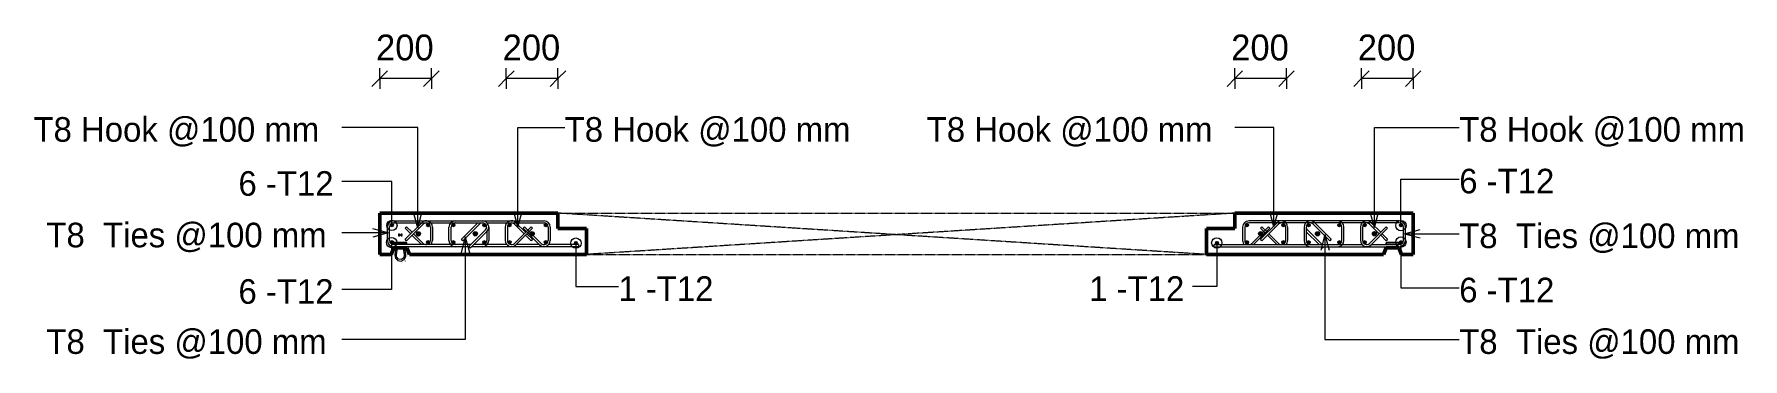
# Model space of a CAD drawing. Header units: millimetres. Extents: x -31655 to -5862, y 2843 to 78926.
# Drawn here: x -18900 to -12286, y 77669 to 78926 of the extents above; entities that cross this region are included whole.
import ezdxf

# ---------------------------------------------------------------- set-up
doc = ezdxf.new("R2010")
doc.units = ezdxf.units.MM
doc.linetypes.add('Overhead', pattern=[3.97, 2.38, -1.59])
for name, color, linetype, lineweight in [('A-ANNO-DIMS', 211, 'Continuous', 9), ('A-ANNO-DIMS-40', 211, 'Continuous', 9), ('A-FLOR-OVHD', 1, 'Overhead', 18), ('A-GENM', 13, 'Continuous', 18), ('A-WALL', 113, 'Continuous', 25), ('S-RBAR', 171, 'Continuous', 18), ('S-RBAR-IDEN', 171, 'Continuous', 9)]:
    doc.layers.add(name, color=color, linetype=linetype, lineweight=lineweight)
doc.styles.add('Nirmala UI', font='Nirmala.ttf', dxfattribs={"height": 95.25})
doc.styles.add('Nirmala UI Semilight', font='NirmalaS.ttf', dxfattribs={"height": 100})
doc.dimstyles.new('Diagonal_-_2_5mm_NI_UI', dxfattribs={"dimscale": 304.8, "dimtxt": 104.736395, "dimasz": 0.19685, "dimexe": 0.131234, "dimexo": 0.0625, "dimgap": 0.131234, "dimtad": 1, "dimdec": 4, "dimzin": 0, "dimdsep": 46, "dimtxsty": 'Nirmala UI Semilight', "dimblk1": 'OBLIQUE', "dimblk2": 'OBLIQUE', "dimsah": 1, "dimcen": 0.09, "dimazin": 0, "dimtfac": 1, "dimtdec": 4, "dimtix": 1, "dimtmove": 0, "dimatfit": 3, "dimfxl": 0.131234, "dimfxlon": 1, "dimtvp": 1, "dimtolj": 1, "dimtzin": 0, "dimarcsym": 2})

# ---------------------------------------------------------------- blocks, each defined once
blk = doc.blocks.new('loopbox down bent - Wire Loop-600440-Elevation Top')
at = {"layer": 'A-GENM'}
for p, q in [((-30395.4, 78118.4), (-30395.4, 78111)), ((-30346.2, 78119.2), (-30394.6, 78119.2)), ((-30394.6, 78111), (-30394.6, 78118.4)), ((-30394.6, 78118.4), (-30346.2, 78118.4)), ((-30375.3, 78151.3), (-30377.8, 78151.3)), ((-30377.8, 78145.3), (-30375.3, 78145.3)), ((-30363.8, 78151.3), (-30366.3, 78151.3)), ((-30366.3, 78145.3), (-30363.8, 78145.3)), ((-30346.2, 78118.4), (-30346.2, 78111)), ((-30345.4, 78111), (-30345.4, 78118.4)), ((-30387.9, 78098), (-30391.7, 78072)), ((-30391.4, 78103), (-30391.4, 78098.4)), ((-30390.6, 78098), (-30390.6, 78103)), ((-30388.6, 78098), (-30390.6, 78098)), ((-30390.2, 78097.2), (-30388.6, 78097.2)), ((-30388.6, 78097.2), (-30388.6, 78098)), ((-30385.7, 78071.1), (-30381.8, 78097.5)), ((-30384.1, 78097.8), (-30385.6, 78098)), ((-30383.3, 78097.7), (-30384.1, 78097.8)), ((-30382.7, 78097.6), (-30383.3, 78097.7)), ((-30381.8, 78097.5), (-30382.7, 78097.6)), ((-30381.8, 78097.5), (-30381.8, 78098)), ((-30359, 78098), (-30359, 78097.5)), ((-30359, 78097.5), (-30355.1, 78071.1)), ((-30349.1, 78072), (-30352.9, 78098)), ((-30350.2, 78098), (-30352.2, 78098)), ((-30352.2, 78098), (-30352.2, 78097.2)), ((-30352.2, 78097.2), (-30350.6, 78097.2)), ((-30350.2, 78103), (-30350.2, 78098)), ((-30350.2, 78047.2), (-30350.2, 78048)), ((-30349.4, 78098.4), (-30349.4, 78103))]:
    blk.add_line(p, q, dxfattribs=at)
at = {"layer": 'A-GENM', "flags": 128}
for points in [[(-30375.3, 78151.3), (-30376, 78151.2), (-30376.7, 78150.9), (-30377.3, 78150.5), (-30377.7, 78150), (-30378.1, 78149.4), (-30378.2, 78148.7), (-30378.2, 78147.9), (-30378.1, 78147.2), (-30377.7, 78146.6), (-30377.3, 78146.1), (-30376.7, 78145.7), (-30376, 78145.4), (-30375.3, 78145.3)], [(-30375.3, 78145.3), (-30374.6, 78145.4), (-30373.9, 78145.7), (-30373.3, 78146.1), (-30372.8, 78146.6), (-30372.5, 78147.2), (-30372.3, 78147.9), (-30372.3, 78148.7), (-30372.5, 78149.4), (-30372.8, 78150), (-30373.3, 78150.5), (-30373.9, 78150.9), (-30374.6, 78151.2), (-30375.3, 78151.3)], [(-30366.3, 78151.3), (-30367, 78151.2), (-30367.7, 78150.9), (-30368.3, 78150.5), (-30368.7, 78150), (-30369.1, 78149.4), (-30369.2, 78148.7), (-30369.2, 78147.9), (-30369.1, 78147.2), (-30368.7, 78146.6), (-30368.3, 78146.1), (-30367.7, 78145.7), (-30367, 78145.4), (-30366.3, 78145.3)], [(-30366.3, 78145.3), (-30365.6, 78145.4), (-30364.9, 78145.7), (-30364.3, 78146.1), (-30363.8, 78146.6), (-30363.5, 78147.2), (-30363.3, 78147.9), (-30363.3, 78148.7), (-30363.5, 78149.4), (-30363.8, 78150), (-30364.3, 78150.5), (-30364.9, 78150.9), (-30365.6, 78151.2), (-30366.3, 78151.3)], [(-30391.7, 78072), (-30389.6, 78059), (-30380.3, 78049.7), (-30367.3, 78047.5), (-30355.5, 78053.2), (-30349.2, 78064.8), (-30349.1, 78072)], [(-30355.1, 78071.1), (-30357.5, 78060.3), (-30366.5, 78053.9), (-30377.5, 78055.1), (-30384.9, 78063.4), (-30385.7, 78071.1)]]:
    blk.add_lwpolyline(points, dxfattribs=at)
at = {"layer": 'A-GENM'}
for centre, radius, start, end in [((-30394.6, 78118.4), 0.8, 90, 180), ((-30346.2, 78118.4), 0.8, 0, 90), ((-30390.2, 78098.4), 1.2, 180, 270), ((-30350.6, 78098.4), 1.2, 270, 0)]:
    blk.add_arc(centre, radius, start, end, dxfattribs=at)
blk = doc.blocks.new('loopbox down bent - Wire Loop-V1-Elevation Top')
at = {"layer": 'A-GENM'}
for p, q in [((-26555.4, 78118.4), (-26555.4, 78111)), ((-26506.2, 78119.2), (-26554.6, 78119.2)), ((-26554.6, 78111), (-26554.6, 78118.4)), ((-26554.6, 78118.4), (-26506.2, 78118.4)), ((-26506.2, 78118.4), (-26506.2, 78111)), ((-26505.4, 78111), (-26505.4, 78118.4)), ((-26551.4, 78103), (-26551.4, 78098.4)), ((-26550.6, 78098), (-26550.6, 78103)), ((-26548.6, 78098), (-26550.6, 78098)), ((-26550.2, 78097.2), (-26548.6, 78097.2)), ((-26548.6, 78097.2), (-26548.6, 78098)), ((-26510.2, 78098), (-26512.2, 78098)), ((-26512.2, 78098), (-26512.2, 78097.2)), ((-26512.2, 78097.2), (-26510.6, 78097.2)), ((-26510.2, 78103), (-26510.2, 78098)), ((-26509.4, 78098.4), (-26509.4, 78103))]:
    blk.add_line(p, q, dxfattribs=at)
for centre, radius, start, end in [((-26554.6, 78118.4), 0.8, 90, 180), ((-26506.2, 78118.4), 0.8, 0, 90), ((-26550.2, 78098.4), 1.2, 180, 270), ((-26510.6, 78098.4), 1.2, 270, 0)]:
    blk.add_arc(centre, radius, start, end, dxfattribs=at)
blk = doc.blocks.new('DIMBLOCK185-Elevation Top')
at = {"layer": 'A-ANNO-DIMS-40'}
for p, q in [((-13762.4, 78753.8), (-13762.4, 78793.8)), ((-13762.4, 78753.8), (-13732.4, 78783.8)), ((-13562.4, 78753.8), (-13562.4, 78793.8)), ((-13562.4, 78753.8), (-13532.4, 78783.8)), ((-13762.4, 78753.8), (-13792.4, 78723.8)), ((-13562.4, 78753.8), (-13762.4, 78753.8)), ((-13762.4, 78753.8), (-13762.4, 78713.8)), ((-13562.4, 78753.8), (-13592.4, 78723.8)), ((-13562.4, 78753.8), (-13562.4, 78713.8))]:
    blk.add_line(p, q, dxfattribs=at)
at = {"layer": 'A-ANNO-DIMS-40', "color": 0, "insert": (-13776.7, 78924.3), "char_height": 100, "width": 274.219, "attachment_point": 1, "line_spacing_factor": 1.142579, "style": 'Nirmala UI Semilight'}
blk.add_mtext('200', dxfattribs=at)
blk = doc.blocks.new('_Oblique')
at = {"color": 0, "linetype": 'ByBlock', "lineweight": -2}
blk.add_line((-0.5, -0.5), (0.5, 0.5), dxfattribs=at)
blk = doc.blocks.new('DIMBLOCK186-Elevation Top')
at = {"layer": 'A-ANNO-DIMS-40'}
for p, q in [((-14252.4, 78753.8), (-14252.4, 78793.8)), ((-14252.4, 78753.8), (-14222.4, 78783.8)), ((-14052.4, 78753.8), (-14052.4, 78793.8)), ((-14052.4, 78753.8), (-14022.4, 78783.8)), ((-14252.4, 78753.8), (-14282.4, 78723.8)), ((-14052.4, 78753.8), (-14252.4, 78753.8)), ((-14252.4, 78753.8), (-14252.4, 78713.8)), ((-14052.4, 78753.8), (-14082.4, 78723.8)), ((-14052.4, 78753.8), (-14052.4, 78713.8))]:
    blk.add_line(p, q, dxfattribs=at)
at = {"layer": 'A-ANNO-DIMS-40', "color": 0, "insert": (-14266.7, 78924.3), "char_height": 100, "width": 274.219, "attachment_point": 1, "line_spacing_factor": 1.142579, "style": 'Nirmala UI Semilight'}
blk.add_mtext('200', dxfattribs=at)
blk = doc.blocks.new('DIMBLOCK187-Elevation Top')
at = {"layer": 'A-ANNO-DIMS-40'}
for p, q in [((-17072.4, 78753.8), (-17072.4, 78793.8)), ((-17072.4, 78753.8), (-17042.4, 78783.8)), ((-16872.4, 78753.8), (-16872.4, 78793.8)), ((-16872.4, 78753.8), (-16842.4, 78783.8)), ((-17072.4, 78753.8), (-17102.4, 78723.8)), ((-16872.4, 78753.8), (-17072.4, 78753.8)), ((-17072.4, 78753.8), (-17072.4, 78713.8)), ((-16872.4, 78753.8), (-16902.4, 78723.8)), ((-16872.4, 78753.8), (-16872.4, 78713.8))]:
    blk.add_line(p, q, dxfattribs=at)
at = {"layer": 'A-ANNO-DIMS-40', "color": 0, "insert": (-17086.7, 78924.3), "char_height": 100, "width": 274.219, "attachment_point": 1, "line_spacing_factor": 1.142579, "style": 'Nirmala UI Semilight'}
blk.add_mtext('200', dxfattribs=at)
blk = doc.blocks.new('DIMBLOCK188-Elevation Top')
at = {"layer": 'A-ANNO-DIMS-40'}
for p, q in [((-17562.4, 78753.8), (-17562.4, 78793.8)), ((-17562.4, 78753.8), (-17532.4, 78783.8)), ((-17362.4, 78753.8), (-17362.4, 78793.8)), ((-17362.4, 78753.8), (-17332.4, 78783.8)), ((-17562.4, 78753.8), (-17592.4, 78723.8)), ((-17362.4, 78753.8), (-17562.4, 78753.8)), ((-17562.4, 78753.8), (-17562.4, 78713.8)), ((-17362.4, 78753.8), (-17392.4, 78723.8)), ((-17362.4, 78753.8), (-17362.4, 78713.8))]:
    blk.add_line(p, q, dxfattribs=at)
at = {"layer": 'A-ANNO-DIMS-40', "color": 0, "insert": (-17576.7, 78924.3), "char_height": 100, "width": 274.219, "attachment_point": 1, "line_spacing_factor": 1.142579, "style": 'Nirmala UI Semilight'}
blk.add_mtext('200', dxfattribs=at)

msp = doc.modelspace()

# ---------------------------------------------------------------- hatches: boundary and pattern name
at = {"layer": 'S-RBAR'}
h = msp.add_hatch(color=256, dxfattribs=at)
edge = h.paths.add_edge_path()
edge.add_arc((-17515.47787, 78186.11365), 6, 0, 360)
for points in [[(-17515.47787, 78180.11365), (-17509.47787, 78186.11365), (-17515.47787, 78192.11365), (-17521.47787, 78186.11365)], [(-17374.99944, 78180.11365), (-17368.99944, 78186.11365), (-17374.99944, 78192.11365), (-17380.99944, 78186.11365)], [(-17277.02102, 78180.11365), (-17271.02102, 78186.11365), (-17277.02102, 78192.11365), (-17283.02102, 78186.11365)], [(-17157.79259, 78180.11365), (-17151.79259, 78186.11365), (-17157.79259, 78192.11365), (-17163.79259, 78186.11365)], [(-17059.81416, 78180.11365), (-17053.81416, 78186.11365), (-17059.81416, 78192.11365), (-17065.81416, 78186.11365)], [(-16919.33574, 78180.11365), (-16913.33574, 78186.11365), (-16919.33574, 78192.11365), (-16925.33574, 78186.11365)], [(-14205.47787, 78180.11365), (-14199.47787, 78186.11365), (-14205.47787, 78192.11365), (-14211.47787, 78186.11365)], [(-14064.99944, 78180.11365), (-14058.99944, 78186.11365), (-14064.99944, 78192.11365), (-14070.99944, 78186.11365)], [(-13967.02102, 78180.11365), (-13961.02102, 78186.11365), (-13967.02102, 78192.11365), (-13973.02102, 78186.11365)], [(-13847.79259, 78180.11365), (-13841.79259, 78186.11365), (-13847.79259, 78192.11365), (-13853.79259, 78186.11365)], [(-13749.81416, 78180.11365), (-13743.81416, 78186.11365), (-13749.90023, 78192.02759), (-13755.81416, 78186.11365), (-13749.90023, 78180.19972)], [(-13609.33574, 78180.11365), (-13603.33574, 78186.11365), (-13609.33574, 78192.11365), (-13615.33574, 78186.11365)], [(-17515.47787, 78113.97152), (-17509.47787, 78119.97152), (-17515.47787, 78125.97152), (-17521.47787, 78119.97152), (-17518.1611, 78116.65474)], [(-17412.53579, 78145.04259), (-17404.92734, 78150.57045), (-17407.83351, 78159.51472), (-17417.23808, 78159.51472), (-17420.14425, 78150.57045)], [(-17374.99944, 78113.97152), (-17368.99944, 78119.97152), (-17374.99944, 78125.97152), (-17380.99944, 78119.97152)], [(-17277.02102, 78113.97152), (-17271.02102, 78119.97152), (-17277.02102, 78125.97152), (-17283.02102, 78119.97152)], [(-17194.87894, 78145.43413), (-17185.93467, 78148.3403), (-17185.93467, 78157.74487), (-17194.87894, 78160.65104), (-17200.4068, 78153.04259), (-17200.02535, 78152.51756)], [(-17157.79259, 78113.97152), (-17151.79259, 78119.97152), (-17157.79259, 78125.97152), (-17163.79259, 78119.97152)], [(-17059.81416, 78113.97152), (-17053.81416, 78119.97152), (-17059.81416, 78125.97152), (-17065.81416, 78119.97152)], [(-16974.87894, 78145.43413), (-16965.93467, 78148.3403), (-16965.93467, 78157.74487), (-16974.87894, 78160.65104), (-16980.4068, 78153.04259)], [(-16919.33574, 78113.97152), (-16913.33574, 78119.97152), (-16919.33574, 78125.97152), (-16925.33574, 78119.97152)], [(-16803.08574, 78111.04259), (-16797.08574, 78117.04259), (-16803.08574, 78123.04259), (-16809.08574, 78117.04259)], [(-14321.72787, 78111.04259), (-14315.72787, 78117.04259), (-14321.72787, 78123.04259), (-14327.72787, 78117.04259)], [(-14205.47787, 78113.97152), (-14199.47787, 78119.97152), (-14205.47787, 78125.97152), (-14211.47787, 78119.97152)], [(-14154.87894, 78145.43413), (-14145.93467, 78148.3403), (-14145.93467, 78157.74487), (-14154.87894, 78160.65104), (-14160.4068, 78153.04259)], [(-14064.99944, 78113.97152), (-14058.99944, 78119.97152), (-14064.99944, 78125.97152), (-14070.99944, 78119.97152)], [(-13967.02102, 78113.97152), (-13961.02102, 78119.97152), (-13967.02102, 78125.97152), (-13973.02102, 78119.97152)], [(-13934.87894, 78145.43413), (-13925.93467, 78148.3403), (-13925.93467, 78157.74487), (-13934.87894, 78160.65104), (-13940.4068, 78153.04259), (-13940.02535, 78152.51756)], [(-13847.79259, 78113.97152), (-13841.79259, 78119.97152), (-13847.79259, 78125.97152), (-13853.79259, 78119.97152)], [(-13749.81416, 78113.97152), (-13743.81416, 78119.97152), (-13749.90023, 78125.88545), (-13755.81416, 78119.97152), (-13749.90023, 78114.05758)], [(-13716.9801, 78146.57045), (-13707.57553, 78146.57045), (-13704.66936, 78155.51472), (-13712.27781, 78161.04259), (-13719.88627, 78155.51472), (-13718.91243, 78152.51756)], [(-13716.9801, 78146.57045), (-13707.57553, 78146.57045), (-13704.66936, 78155.51472), (-13712.27781, 78161.04259), (-13719.88627, 78155.51472), (-13718.91243, 78152.51756)], [(-13609.33574, 78113.97152), (-13603.33574, 78119.97152), (-13609.33574, 78125.97152), (-13615.33574, 78119.97152)]]:
    msp.add_hatch(color=256, dxfattribs=at).paths.add_polyline_path(points)
h = msp.add_hatch(color=256, dxfattribs=at)
edge = h.paths.add_edge_path()
edge.add_arc((-17374.99944, 78186.11365), 6, 0, 360)
h = msp.add_hatch(color=256, dxfattribs=at)
edge = h.paths.add_edge_path()
edge.add_arc((-17277.02102, 78186.11365), 6, 0, 360)
h = msp.add_hatch(color=256, dxfattribs=at)
edge = h.paths.add_edge_path()
edge.add_arc((-17157.79259, 78186.11365), 6, 0, 360)
h = msp.add_hatch(color=256, dxfattribs=at)
edge = h.paths.add_edge_path()
edge.add_arc((-17059.81416, 78186.11365), 6, 0, 360)
h = msp.add_hatch(color=256, dxfattribs=at)
edge = h.paths.add_edge_path()
edge.add_arc((-16919.33574, 78186.11365), 6, 0, 360)
h = msp.add_hatch(color=256, dxfattribs=at)
edge = h.paths.add_edge_path()
edge.add_arc((-14205.47787, 78186.11365), 6, 0, 360)
h = msp.add_hatch(color=256, dxfattribs=at)
edge = h.paths.add_edge_path()
edge.add_arc((-14064.99944, 78186.11365), 6, 0, 360)
h = msp.add_hatch(color=256, dxfattribs=at)
edge = h.paths.add_edge_path()
edge.add_arc((-13967.02102, 78186.11365), 6, 0, 360)
h = msp.add_hatch(color=256, dxfattribs=at)
edge = h.paths.add_edge_path()
edge.add_arc((-13847.79259, 78186.11365), 6, 0, 360)
h = msp.add_hatch(color=256, dxfattribs=at)
edge = h.paths.add_edge_path()
edge.add_arc((-13749.81416, 78186.11365), 6, 0, 360)
h = msp.add_hatch(color=256, dxfattribs=at)
edge = h.paths.add_edge_path()
edge.add_arc((-13609.33574, 78186.11365), 6, 0, 360)
h = msp.add_hatch(color=256, dxfattribs=at)
edge = h.paths.add_edge_path()
edge.add_arc((-17515.47787, 78119.97152), 6, 0, 360)
h = msp.add_hatch(color=256, dxfattribs=at)
edge = h.paths.add_edge_path()
edge.add_arc((-17412.53579, 78153.04259), 8, 0, 360)
h = msp.add_hatch(color=256, dxfattribs=at)
edge = h.paths.add_edge_path()
edge.add_arc((-17374.99944, 78119.97152), 6, 0, 360)
h = msp.add_hatch(color=256, dxfattribs=at)
edge = h.paths.add_edge_path()
edge.add_arc((-17277.02102, 78119.97152), 6, 0, 360)
h = msp.add_hatch(color=256, dxfattribs=at)
edge = h.paths.add_edge_path()
edge.add_arc((-17192.4068, 78153.04259), 8, 0, 360)
h = msp.add_hatch(color=256, dxfattribs=at)
edge = h.paths.add_edge_path()
edge.add_arc((-17157.79259, 78119.97152), 6, 0, 360)
h = msp.add_hatch(color=256, dxfattribs=at)
edge = h.paths.add_edge_path()
edge.add_arc((-17059.81416, 78119.97152), 6, 0, 360)
h = msp.add_hatch(color=256, dxfattribs=at)
edge = h.paths.add_edge_path()
edge.add_arc((-16972.4068, 78153.04259), 8, 0, 360)
h = msp.add_hatch(color=256, dxfattribs=at)
edge = h.paths.add_edge_path()
edge.add_arc((-16919.33574, 78119.97152), 6, 0, 360)
h = msp.add_hatch(color=256, dxfattribs=at)
edge = h.paths.add_edge_path()
edge.add_arc((-16803.08574, 78117.04259), 6, 0, 360)
h = msp.add_hatch(color=256, dxfattribs=at)
edge = h.paths.add_edge_path()
edge.add_arc((-14321.72787, 78117.04259), 6, 0, 360)
h = msp.add_hatch(color=256, dxfattribs=at)
edge = h.paths.add_edge_path()
edge.add_arc((-14205.47787, 78119.97152), 6, 0, 360)
h = msp.add_hatch(color=256, dxfattribs=at)
edge = h.paths.add_edge_path()
edge.add_arc((-14152.4068, 78153.04259), 8, 0, 360)
h = msp.add_hatch(color=256, dxfattribs=at)
edge = h.paths.add_edge_path()
edge.add_arc((-14064.99944, 78119.97152), 6, 0, 360)
h = msp.add_hatch(color=256, dxfattribs=at)
edge = h.paths.add_edge_path()
edge.add_arc((-13967.02102, 78119.97152), 6, 0, 360)
h = msp.add_hatch(color=256, dxfattribs=at)
edge = h.paths.add_edge_path()
edge.add_arc((-13932.4068, 78153.04259), 8, 0, 360)
h = msp.add_hatch(color=256, dxfattribs=at)
edge = h.paths.add_edge_path()
edge.add_arc((-13847.79259, 78119.97152), 6, 0, 360)
h = msp.add_hatch(color=256, dxfattribs=at)
edge = h.paths.add_edge_path()
edge.add_arc((-13749.81416, 78119.97152), 6, 0, 360)
h = msp.add_hatch(color=256, dxfattribs=at)
edge = h.paths.add_edge_path()
edge.add_arc((-13712.27781, 78153.04259), 8, 0, 360)
h = msp.add_hatch(color=256, dxfattribs=at)
edge = h.paths.add_edge_path()
edge.add_arc((-13712.27781, 78153.04259), 8, 0, 360)
h = msp.add_hatch(color=256, dxfattribs=at)
edge = h.paths.add_edge_path()
edge.add_arc((-13609.33574, 78119.97152), 6, 0, 360)

# ---------------------------------------------------------------- linework, layer by layer
at = {"layer": 'A-FLOR-OVHD'}
for p, q in [((-16872.4068, 78233.04259), (-14252.4068, 78233.04259)), ((-14362.99828, 78073.04259), (-16872.4068, 78233.04259)), ((-14252.4068, 78233.04259), (-16762.99828, 78073.04259)), ((-16762.99828, 78073.04259), (-14362.99828, 78073.04259))]:
    msp.add_line(p, q, dxfattribs=at)
at = {"layer": 'A-WALL', "lineweight": 50}
for p, q in [((-16872.4068, 78233.04259), (-17562.4068, 78233.04259)), ((-17562.4068, 78233.04259), (-17562.4068, 78073.04259)), ((-16872.4068, 78173.04259), (-16872.4068, 78233.04259)), ((-16762.4068, 78173.04259), (-16872.4068, 78173.04259)), ((-16762.4068, 78073.04259), (-16762.4068, 78173.04259)), ((-14252.4068, 78173.04259), (-14362.4068, 78173.04259)), ((-14362.4068, 78173.04259), (-14362.4068, 78073.04259)), ((-13562.4068, 78233.04259), (-14252.4068, 78233.04259)), ((-14252.4068, 78233.04259), (-14252.4068, 78173.04259)), ((-13562.4068, 78073.04259), (-13562.4068, 78233.04259)), ((-17562.4068, 78073.04259), (-17517.4068, 78073.04259)), ((-17517.4068, 78073.04259), (-17507.4068, 78098.04259)), ((-17507.4068, 78098.04259), (-17457.4068, 78098.04259)), ((-17457.4068, 78098.04259), (-17447.4068, 78073.04259)), ((-17447.4068, 78073.04259), (-16762.4068, 78073.04259)), ((-14362.4068, 78073.04259), (-13677.4068, 78073.04259)), ((-13677.4068, 78073.04259), (-13667.4068, 78098.04259)), ((-13667.4068, 78098.04259), (-13617.4068, 78098.04259)), ((-13617.4068, 78098.04259), (-13607.4068, 78073.04259)), ((-13607.4068, 78073.04259), (-13562.4068, 78073.04259))]:
    msp.add_line(p, q, dxfattribs=at)
at = {"layer": 'S-RBAR'}
for p, q in [((-17532.4068, 78127.04259), (-17532.4068, 78179.04259)), ((-17524.4068, 78127.04259), (-17524.4068, 78179.04259)), ((-17515.47787, 78192.11365), (-17521.47787, 78186.11365)), ((-17521.47787, 78186.11365), (-17515.47787, 78180.11365)), ((-17509.47787, 78186.11365), (-17515.47787, 78192.11365)), ((-17515.47787, 78180.11365), (-17509.47787, 78186.11365)), ((-17508.4068, 78203.04259), (-17270.4068, 78203.04259)), ((-17508.4068, 78195.04259), (-17270.4068, 78195.04259)), ((-17463.72408, 78131.66643), (-17399.37737, 78196.01315)), ((-17458.06723, 78180.07559), (-17463.72408, 78174.41874)), ((-17442.34793, 78153.04259), (-17463.72408, 78174.41874)), ((-17458.06723, 78126.00958), (-17393.72051, 78190.35629)), ((-17436.69108, 78158.69944), (-17458.06723, 78180.07559)), ((-17374.99944, 78192.11365), (-17380.99944, 78186.11365)), ((-17380.99944, 78186.11365), (-17374.99944, 78180.11365)), ((-17368.99944, 78186.11365), (-17374.99944, 78192.11365)), ((-17374.99944, 78180.11365), (-17368.99944, 78186.11365)), ((-17366.4068, 78179.04259), (-17366.4068, 78127.04259)), ((-17358.4068, 78179.04259), (-17358.4068, 78127.04259)), ((-17294.4068, 78127.04259), (-17294.4068, 78179.04259)), ((-17286.4068, 78127.04259), (-17286.4068, 78179.04259)), ((-17277.02102, 78192.11365), (-17283.02102, 78186.11365)), ((-17283.02102, 78186.11365), (-17277.02102, 78180.11365)), ((-17271.02102, 78186.11365), (-17277.02102, 78192.11365)), ((-17277.02102, 78180.11365), (-17271.02102, 78186.11365)), ((-17270.4068, 78203.04259), (-17164.4068, 78203.04259)), ((-17270.4068, 78195.04259), (-17164.4068, 78195.04259)), ((-17245.68935, 78131.66643), (-17182.31319, 78195.04259)), ((-17240.03249, 78126.00958), (-17175.68578, 78190.35629)), ((-17164.4068, 78203.04259), (-16926.4068, 78203.04259)), ((-17157.79259, 78192.11365), (-17163.79259, 78186.11365)), ((-17163.79259, 78186.11365), (-17157.79259, 78180.11365)), ((-17151.79259, 78186.11365), (-17157.79259, 78192.11365)), ((-17157.79259, 78180.11365), (-17151.79259, 78186.11365)), ((-17146.6915, 78195.04259), (-16926.4068, 78195.04259)), ((-17140.37207, 78179.04259), (-17140.37207, 78127.04259)), ((-17076.4068, 78179.04259), (-17076.4068, 78127.04259)), ((-17068.4068, 78179.04259), (-17068.4068, 78127.04259)), ((-17059.81416, 78192.11365), (-17065.81416, 78186.11365)), ((-17065.81416, 78186.11365), (-17059.81416, 78180.11365)), ((-17053.81416, 78186.11365), (-17059.81416, 78192.11365)), ((-17059.81416, 78180.11365), (-17053.81416, 78186.11365)), ((-17003.77939, 78153.04259), (-17041.0931, 78190.35629)), ((-17041.0931, 78115.72888), (-16976.74638, 78180.07559)), ((-16998.12253, 78158.69944), (-17035.43624, 78196.01315)), ((-17035.43624, 78110.07202), (-16971.08952, 78174.41874)), ((-17002.06723, 78180.07559), (-17007.72408, 78174.41874)), ((-16943.37737, 78110.07202), (-17007.72408, 78174.41874)), ((-16937.72051, 78115.72888), (-17002.06723, 78180.07559)), ((-16971.08952, 78174.41874), (-16976.74638, 78180.07559)), ((-16919.33574, 78192.11365), (-16925.33574, 78186.11365)), ((-16925.33574, 78186.11365), (-16919.33574, 78180.11365)), ((-16913.33574, 78186.11365), (-16919.33574, 78192.11365)), ((-16919.33574, 78180.11365), (-16913.33574, 78186.11365)), ((-16910.4068, 78179.04259), (-16910.4068, 78127.04259)), ((-16902.4068, 78179.04259), (-16902.4068, 78127.04259)), ((-14222.4068, 78179.04259), (-14222.4068, 78127.04259)), ((-14214.4068, 78179.04259), (-14214.4068, 78127.04259)), ((-14205.47787, 78192.11365), (-14211.47787, 78186.11365)), ((-14211.47787, 78186.11365), (-14205.47787, 78180.11365)), ((-14199.47787, 78186.11365), (-14205.47787, 78192.11365)), ((-14205.47787, 78180.11365), (-14199.47787, 78186.11365)), ((-13616.4068, 78203.04259), (-14198.4068, 78203.04259)), ((-13616.4068, 78195.04259), (-14198.4068, 78195.04259)), ((-14187.0931, 78115.72888), (-14122.74638, 78180.07559)), ((-14180.46568, 78111.04259), (-14117.08952, 78174.41874)), ((-14153.72408, 78131.66643), (-14089.37737, 78196.01315)), ((-14148.06723, 78180.07559), (-14153.72408, 78174.41874)), ((-14132.34793, 78153.04259), (-14153.72408, 78174.41874)), ((-14148.06723, 78126.00958), (-14083.72051, 78190.35629)), ((-14126.69108, 78158.69944), (-14148.06723, 78180.07559)), ((-14117.08952, 78174.41874), (-14122.74638, 78180.07559)), ((-14064.99944, 78192.11365), (-14070.99944, 78186.11365)), ((-14070.99944, 78186.11365), (-14064.99944, 78180.11365)), ((-14058.99944, 78186.11365), (-14064.99944, 78192.11365)), ((-14064.99944, 78180.11365), (-14058.99944, 78186.11365)), ((-14056.4068, 78179.04259), (-14056.4068, 78127.04259)), ((-14048.4068, 78179.04259), (-14048.4068, 78127.04259)), ((-13984.44154, 78179.04259), (-13984.44154, 78127.04259)), ((-13976.44154, 78179.04259), (-13976.44154, 78127.04259)), ((-13967.02102, 78192.11365), (-13973.02102, 78186.11365)), ((-13973.02102, 78186.11365), (-13967.02102, 78180.11365)), ((-13961.02102, 78186.11365), (-13967.02102, 78192.11365)), ((-13967.02102, 78180.11365), (-13961.02102, 78186.11365)), ((-13884.78111, 78126.00958), (-13949.12783, 78190.35629)), ((-13879.12426, 78131.66643), (-13943.47098, 78196.01315)), ((-13847.79259, 78192.11365), (-13853.79259, 78186.11365)), ((-13853.79259, 78186.11365), (-13847.79259, 78180.11365)), ((-13841.79259, 78186.11365), (-13847.79259, 78192.11365)), ((-13847.79259, 78180.11365), (-13841.79259, 78186.11365)), ((-13838.4068, 78127.04259), (-13838.4068, 78179.04259)), ((-13830.4068, 78127.04259), (-13830.4068, 78179.04259)), ((-13766.4068, 78179.04259), (-13766.4068, 78127.04259)), ((-13758.4068, 78179.04259), (-13758.4068, 78127.04259)), ((-13749.90023, 78192.02759), (-13755.81416, 78186.11365)), ((-13755.81416, 78186.11365), (-13749.90023, 78180.19972)), ((-13743.81416, 78186.11365), (-13749.90023, 78192.02759)), ((-13749.90023, 78180.19972), (-13749.81416, 78180.11365)), ((-13749.81416, 78180.11365), (-13743.81416, 78186.11365)), ((-13693.77939, 78153.04259), (-13731.0931, 78190.35629)), ((-13731.0931, 78115.72888), (-13666.74638, 78180.07559)), ((-13688.12253, 78158.69944), (-13725.43624, 78196.01315)), ((-13725.43624, 78110.07202), (-13661.08952, 78174.41874)), ((-13661.08952, 78174.41874), (-13666.74638, 78180.07559)), ((-13609.33574, 78192.11365), (-13615.33574, 78186.11365)), ((-13615.33574, 78186.11365), (-13609.33574, 78180.11365)), ((-13603.33574, 78186.11365), (-13609.33574, 78192.11365)), ((-13609.33574, 78180.11365), (-13603.33574, 78186.11365)), ((-13600.4068, 78127.04259), (-13600.4068, 78179.04259)), ((-13592.4068, 78127.04259), (-13592.4068, 78179.04259)), ((-17515.47787, 78125.97152), (-17521.47787, 78119.97152)), ((-17521.47787, 78119.97152), (-17518.1611, 78116.65474)), ((-17518.1611, 78116.65474), (-17515.47787, 78113.97152)), ((-17509.47787, 78119.97152), (-17515.47787, 78125.97152)), ((-17515.47787, 78113.97152), (-17509.47787, 78119.97152)), ((-17209.77939, 78111.04259), (-17508.4068, 78111.04259)), ((-17458.06723, 78126.00958), (-17463.72408, 78131.66643)), ((-17400.34793, 78111.04259), (-17436.24238, 78146.93704)), ((-17393.72051, 78115.72888), (-17431.03422, 78153.04259)), ((-17417.23808, 78159.51472), (-17420.14425, 78150.57045)), ((-17420.14425, 78150.57045), (-17412.53579, 78145.04259)), ((-17407.83351, 78159.51472), (-17417.23808, 78159.51472)), ((-17412.53579, 78145.04259), (-17404.92734, 78150.57045)), ((-17404.92734, 78150.57045), (-17407.83351, 78159.51472)), ((-17374.99944, 78125.97152), (-17380.99944, 78119.97152)), ((-17380.99944, 78119.97152), (-17374.99944, 78113.97152)), ((-17368.99944, 78119.97152), (-17374.99944, 78125.97152)), ((-17374.99944, 78113.97152), (-17368.99944, 78119.97152)), ((-17277.02102, 78125.97152), (-17283.02102, 78119.97152)), ((-17283.02102, 78119.97152), (-17277.02102, 78113.97152)), ((-17271.02102, 78119.97152), (-17277.02102, 78125.97152)), ((-17277.02102, 78113.97152), (-17271.02102, 78119.97152)), ((-17209.77939, 78111.04259), (-17270.4068, 78111.04259)), ((-17240.03249, 78126.00958), (-17245.68935, 78131.66643)), ((-17153.0931, 78167.72888), (-17217.43981, 78103.38216)), ((-17147.43624, 78162.07202), (-17211.78296, 78097.72531)), ((-17194.87894, 78160.65104), (-17200.4068, 78153.04259)), ((-17200.4068, 78153.04259), (-17200.02535, 78152.51756)), ((-17200.02535, 78152.51756), (-17194.87894, 78145.43413)), ((-17070.12211, 78111.04259), (-17198.46568, 78111.04259)), ((-17164.37207, 78111.04259), (-17198.46568, 78111.04259)), ((-17185.93467, 78157.74487), (-17194.87894, 78160.65104)), ((-17194.87894, 78145.43413), (-17185.93467, 78148.3403)), ((-17185.93467, 78148.3403), (-17185.93467, 78157.74487)), ((-17157.79259, 78125.97152), (-17163.79259, 78119.97152)), ((-17163.79259, 78119.97152), (-17157.79259, 78113.97152)), ((-17151.79259, 78119.97152), (-17157.79259, 78125.97152)), ((-17157.79259, 78113.97152), (-17151.79259, 78119.97152)), ((-17148.37207, 78161.1362), (-17148.37207, 78127.04259)), ((-17059.81416, 78125.97152), (-17065.81416, 78119.97152)), ((-17065.81416, 78119.97152), (-17059.81416, 78113.97152)), ((-17053.81416, 78119.97152), (-17059.81416, 78125.97152)), ((-17059.81416, 78113.97152), (-17053.81416, 78119.97152)), ((-16944.34793, 78111.04259), (-17034.46568, 78111.04259)), ((-16976.74638, 78126.00958), (-16998.12253, 78147.38573)), ((-16971.08952, 78131.66643), (-16992.46568, 78153.04259)), ((-16974.87894, 78160.65104), (-16980.4068, 78153.04259)), ((-16980.4068, 78153.04259), (-16974.87894, 78145.43413)), ((-16971.08952, 78131.66643), (-16976.74638, 78126.00958)), ((-16965.93467, 78157.74487), (-16974.87894, 78160.65104)), ((-16974.87894, 78145.43413), (-16965.93467, 78148.3403)), ((-16965.93467, 78148.3403), (-16965.93467, 78157.74487)), ((-16919.33574, 78125.97152), (-16925.33574, 78119.97152)), ((-16925.33574, 78119.97152), (-16919.33574, 78113.97152)), ((-16913.33574, 78119.97152), (-16919.33574, 78125.97152)), ((-16919.33574, 78113.97152), (-16913.33574, 78119.97152)), ((-16792.4068, 78111.04259), (-16908.6915, 78111.04259)), ((-16803.08574, 78123.04259), (-16809.08574, 78117.04259)), ((-16809.08574, 78117.04259), (-16803.08574, 78111.04259)), ((-16797.08574, 78117.04259), (-16803.08574, 78123.04259)), ((-16803.08574, 78111.04259), (-16797.08574, 78117.04259)), ((-16792.4068, 78111.04259), (-16792.4068, 78103.04259)), ((-14332.4068, 78111.04259), (-13760.12211, 78111.04259)), ((-14332.4068, 78103.04259), (-14332.4068, 78111.04259)), ((-14321.72787, 78123.04259), (-14327.72787, 78117.04259)), ((-14327.72787, 78117.04259), (-14321.72787, 78111.04259)), ((-14315.72787, 78117.04259), (-14321.72787, 78123.04259)), ((-14321.72787, 78111.04259), (-14315.72787, 78117.04259)), ((-14205.47787, 78125.97152), (-14211.47787, 78119.97152)), ((-14211.47787, 78119.97152), (-14205.47787, 78113.97152)), ((-14199.47787, 78119.97152), (-14205.47787, 78125.97152)), ((-14205.47787, 78113.97152), (-14199.47787, 78119.97152)), ((-14154.87894, 78160.65104), (-14160.4068, 78153.04259)), ((-14160.4068, 78153.04259), (-14154.87894, 78145.43413)), ((-14145.93467, 78157.74487), (-14154.87894, 78160.65104)), ((-14154.87894, 78145.43413), (-14145.93467, 78148.3403)), ((-14148.06723, 78126.00958), (-14153.72408, 78131.66643)), ((-14145.93467, 78148.3403), (-14145.93467, 78157.74487)), ((-14090.34793, 78111.04259), (-14126.69108, 78147.38573)), ((-14083.72051, 78115.72888), (-14121.03422, 78153.04259)), ((-14064.99944, 78125.97152), (-14070.99944, 78119.97152)), ((-14070.99944, 78119.97152), (-14064.99944, 78113.97152)), ((-14058.99944, 78119.97152), (-14064.99944, 78125.97152)), ((-14064.99944, 78113.97152), (-14058.99944, 78119.97152)), ((-13976.44154, 78161.1362), (-13926.34793, 78111.04259)), ((-13967.02102, 78125.97152), (-13973.02102, 78119.97152)), ((-13973.02102, 78119.97152), (-13967.02102, 78113.97152)), ((-13971.72051, 78167.72888), (-13915.03422, 78111.04259)), ((-13961.02102, 78119.97152), (-13967.02102, 78125.97152)), ((-13967.02102, 78113.97152), (-13961.02102, 78119.97152)), ((-13960.44154, 78111.04259), (-13854.4068, 78111.04259)), ((-13934.87894, 78160.65104), (-13940.4068, 78153.04259)), ((-13940.4068, 78153.04259), (-13940.02535, 78152.51756)), ((-13940.02535, 78152.51756), (-13934.87894, 78145.43413)), ((-13925.93467, 78157.74487), (-13934.87894, 78160.65104)), ((-13934.87894, 78145.43413), (-13925.93467, 78148.3403)), ((-13925.93467, 78148.3403), (-13925.93467, 78157.74487)), ((-13879.12426, 78131.66643), (-13884.78111, 78126.00958)), ((-13847.79259, 78125.97152), (-13853.79259, 78119.97152)), ((-13853.79259, 78119.97152), (-13847.79259, 78113.97152)), ((-13841.79259, 78119.97152), (-13847.79259, 78125.97152)), ((-13847.79259, 78113.97152), (-13841.79259, 78119.97152)), ((-13749.90023, 78125.88545), (-13755.81416, 78119.97152)), ((-13755.81416, 78119.97152), (-13749.90023, 78114.05758)), ((-13743.81416, 78119.97152), (-13749.90023, 78125.88545)), ((-13749.90023, 78114.05758), (-13749.81416, 78113.97152)), ((-13749.81416, 78113.97152), (-13743.81416, 78119.97152)), ((-13724.46568, 78111.04259), (-13616.4068, 78111.04259)), ((-13712.27781, 78161.04259), (-13719.88627, 78155.51472)), ((-13712.27781, 78161.04259), (-13719.88627, 78155.51472)), ((-13719.88627, 78155.51472), (-13718.91243, 78152.51756)), ((-13719.88627, 78155.51472), (-13718.91243, 78152.51756)), ((-13718.91243, 78152.51756), (-13716.9801, 78146.57045)), ((-13718.91243, 78152.51756), (-13716.9801, 78146.57045)), ((-13716.9801, 78146.57045), (-13707.57553, 78146.57045)), ((-13716.9801, 78146.57045), (-13707.57553, 78146.57045)), ((-13704.66936, 78155.51472), (-13712.27781, 78161.04259)), ((-13704.66936, 78155.51472), (-13712.27781, 78161.04259)), ((-13707.57553, 78146.57045), (-13704.66936, 78155.51472)), ((-13707.57553, 78146.57045), (-13704.66936, 78155.51472)), ((-13666.74638, 78126.00958), (-13688.12253, 78147.38573)), ((-13661.08952, 78131.66643), (-13682.46568, 78153.04259)), ((-13661.08952, 78131.66643), (-13666.74638, 78126.00958)), ((-13609.33574, 78125.97152), (-13615.33574, 78119.97152)), ((-13615.33574, 78119.97152), (-13609.33574, 78113.97152)), ((-13603.33574, 78119.97152), (-13609.33574, 78125.97152)), ((-13609.33574, 78113.97152), (-13603.33574, 78119.97152)), ((-17217.10024, 78103.04259), (-17508.4068, 78103.04259)), ((-17217.10024, 78103.04259), (-17270.4068, 78103.04259)), ((-17217.43981, 78103.38216), (-17211.78296, 78097.72531)), ((-16792.4068, 78103.04259), (-17206.46568, 78103.04259)), ((-17164.37207, 78103.04259), (-17206.46568, 78103.04259)), ((-14332.4068, 78103.04259), (-13616.4068, 78103.04259)), ((-13960.44154, 78103.04259), (-13854.4068, 78103.04259)), ((-13918.34793, 78103.04259), (-13913.03065, 78097.72531)), ((-13913.03065, 78097.72531), (-13907.71337, 78103.04259))]:
    msp.add_line(p, q, dxfattribs=at)
for centre, radius in [((-17515.47787, 78186.11365), 6), ((-17374.99944, 78186.11365), 6), ((-17277.02102, 78186.11365), 6), ((-17157.79259, 78186.11365), 6), ((-17059.81416, 78186.11365), 6), ((-16919.33574, 78186.11365), 6), ((-14205.47787, 78186.11365), 6), ((-14064.99944, 78186.11365), 6), ((-13967.02102, 78186.11365), 6), ((-13847.79259, 78186.11365), 6), ((-13749.81416, 78186.11365), 6), ((-13609.33574, 78186.11365), 6), ((-17515.47787, 78119.97152), 6), ((-17412.53579, 78153.04259), 8), ((-17374.99944, 78119.97152), 6), ((-17277.02102, 78119.97152), 6), ((-17192.4068, 78153.04259), 8), ((-17157.79259, 78119.97152), 6), ((-17059.81416, 78119.97152), 6), ((-16972.4068, 78153.04259), 8), ((-16919.33574, 78119.97152), 6), ((-16803.08574, 78117.04259), 6), ((-14321.72787, 78117.04259), 6), ((-14205.47787, 78119.97152), 6), ((-14152.4068, 78153.04259), 8), ((-14064.99944, 78119.97152), 6), ((-13967.02102, 78119.97152), 6), ((-13932.4068, 78153.04259), 8), ((-13847.79259, 78119.97152), 6), ((-13749.81416, 78119.97152), 6), ((-13712.27781, 78153.04259), 8), ((-13712.27781, 78153.04259), 8), ((-13609.33574, 78119.97152), 6)]:
    msp.add_circle(centre, radius, dxfattribs=at)
for centre, radius, start, end in [((-17508.4068, 78179.04259), 24, 90, 180), ((-17508.4068, 78179.04259), 16, 90, 180), ((-17382.4068, 78179.04259), 24, 0, 135), ((-17382.4068, 78179.04259), 16, 0, 135), ((-17270.4068, 78179.04259), 24, 90, 180), ((-17270.4068, 78179.04259), 16, 90, 180), ((-17164.37207, 78179.04259), 16, 90.12582366, 135), ((-17164.4068, 78179.04259), 24, 315, 90), ((-17164.4068, 78179.04259), 16, 315, 90), ((-17052.4068, 78179.04259), 24, 45, 180), ((-17052.4068, 78179.04259), 16, 45, 180), ((-16926.4068, 78179.04259), 24, 360, 90), ((-16926.4068, 78179.04259), 16, 0, 90), ((-14198.4068, 78179.04259), 24, 90, 180), ((-14198.4068, 78179.04259), 16, 90, 180), ((-14072.4068, 78179.04259), 24, 0, 135), ((-14072.4068, 78179.04259), 16, 0, 135), ((-13960.44154, 78179.04259), 24, 45, 180), ((-13960.44154, 78179.04259), 16, 45, 180), ((-13960.4068, 78179.04259), 16, 180, 225), ((-13854.4068, 78179.04259), 24, 360, 90), ((-13854.4068, 78179.04259), 16, 0, 90), ((-13742.4068, 78179.04259), 24, 45, 180), ((-13742.4068, 78179.04259), 16, 45, 180), ((-13616.4068, 78179.04259), 24, 360, 90), ((-13616.4068, 78179.04259), 16, 0, 90), ((-17508.4068, 78127.04259), 24, 180, 270), ((-17508.4068, 78127.04259), 16, 180, 270), ((-17382.4068, 78127.04259), 16, 225, 0), ((-17382.4068, 78127.04259), 24, 317.928932188, 0), ((-17270.4068, 78127.04259), 24, 180, 270), ((-17270.4068, 78127.04259), 16, 180, 270), ((-17164.37207, 78127.04259), 16, 270, 0), ((-17164.37207, 78127.04259), 24, 270, 0), ((-17052.4068, 78127.04259), 24, 180, 315), ((-17052.4068, 78127.04259), 16, 180, 315), ((-16926.4068, 78127.04259), 24, 225, 0), ((-16926.4068, 78127.04259), 16, 225, 0), ((-14198.4068, 78127.04259), 24, 180, 222.071067812), ((-14198.4068, 78127.04259), 16, 180, 315), ((-14072.4068, 78127.04259), 16, 225, 0), ((-14072.4068, 78127.04259), 24, 317.928932188, 0), ((-13960.44154, 78127.04259), 24, 180, 270), ((-13960.44154, 78127.04259), 16, 180, 270), ((-13854.4068, 78127.04259), 16, 270, 0), ((-13854.4068, 78127.04259), 24, 270, 0), ((-13742.4068, 78127.04259), 24, 180, 315), ((-13742.4068, 78127.04259), 16, 180, 315), ((-13616.4068, 78127.04259), 16, 270, 0), ((-13616.4068, 78127.04259), 24, 270, 0)]:
    msp.add_arc(centre, radius, start, end, dxfattribs=at)
at = {"layer": 'S-RBAR-IDEN'}
for p, q in [((-17415.13735, 78564.84815), (-17709.5505, 78564.84815)), ((-17415.13735, 78175.88987), (-17415.13735, 78564.84815)), ((-17027.54775, 78564.84815), (-16846.45588, 78564.84815)), ((-17027.54775, 78179.35681), (-17027.54775, 78564.84815)), ((-14101.38077, 78564.84815), (-14252.06925, 78564.84815)), ((-14101.38077, 78179.73949), (-14101.38077, 78564.84815)), ((-13712.2572, 78564.84815), (-13384.17654, 78564.84815)), ((-13712.2572, 78176.97536), (-13712.2572, 78564.84815)), ((-17515.18184, 78355.62895), (-17709.5505, 78355.62895)), ((-17515.18184, 78185.1302), (-17515.18184, 78355.62895)), ((-13609.72537, 78364.93938), (-13384.17654, 78364.93938)), ((-13609.72537, 78184.61941), (-13609.72537, 78364.93938)), ((-17027.54775, 78179.35681), (-17043.62471, 78239.35681)), ((-17027.54775, 78179.35681), (-17011.4708, 78239.35681)), ((-14101.38077, 78179.73949), (-14117.45772, 78239.73949)), ((-14101.38077, 78179.73949), (-14085.30382, 78239.73949)), ((-13712.2572, 78176.97536), (-13728.33415, 78236.97536)), ((-13712.2572, 78176.97536), (-13696.18025, 78236.97536)), ((-17529.63648, 78156.15431), (-17589.63648, 78172.23126)), ((-17415.13735, 78175.88987), (-17431.2143, 78235.88987)), ((-17415.13735, 78175.88987), (-17399.0604, 78235.88987)), ((-17529.63648, 78156.15431), (-17709.5505, 78156.15431)), ((-17529.63648, 78156.15431), (-17589.63648, 78140.07736)), ((-17516.20896, 78119.20274), (-17516.20896, 77937.52355)), ((-17231.14755, 78140.59578), (-17247.22451, 78080.59578)), ((-17231.14755, 78140.59578), (-17215.0706, 78080.59578)), ((-17231.14755, 78140.59578), (-17231.14755, 77743.56242)), ((-16802.72696, 78116.88297), (-16802.72696, 77948.72809)), ((-14322.47511, 78117.46566), (-14322.47511, 77948.72809)), ((-13904.07137, 78150.07889), (-13920.14833, 78090.07889)), ((-13904.07137, 78150.07889), (-13887.99442, 78090.07889)), ((-13904.07137, 78150.07889), (-13904.07137, 77743.56242)), ((-13609.86493, 78121.02791), (-13609.86493, 77943.30964)), ((-13595.68868, 78153.11867), (-13535.68868, 78169.19562)), ((-13595.68868, 78153.11867), (-13535.68868, 78137.04172)), ((-13595.68868, 78153.11867), (-13384.17654, 78153.11867)), ((-17516.20896, 77937.52355), (-17709.5505, 77937.52355)), ((-16802.72696, 77948.72809), (-16638.74723, 77948.72809)), ((-14322.47511, 77948.72809), (-14416.75848, 77948.72809)), ((-13609.86493, 77943.30964), (-13384.17654, 77943.30964)), ((-17231.14755, 77743.56242), (-17709.5505, 77743.56242)), ((-13904.07137, 77743.56242), (-13384.17654, 77743.56242))]:
    msp.add_line(p, q, dxfattribs=at)
for centre in [(-17515.18184, 78185.1302), (-13609.72537, 78184.61941), (-17516.20896, 78119.20274), (-16802.72696, 78116.88297), (-14322.47511, 78117.46566), (-13609.86493, 78121.02791)]:
    msp.add_circle(centre, 20, dxfattribs=at)

# ---------------------------------------------------------------- block references
at = {"layer": 'A-GENM'}
for name in ['loopbox down bent - Wire Loop-600440-Elevation Top', 'loopbox down bent - Wire Loop-V1-Elevation Top']:
    msp.add_blockref(name, (12887.98714, 0), dxfattribs=at)

# ---------------------------------------------------------------- texts
at = {"layer": 'S-RBAR-IDEN', "char_height": 95.25, "attachment_point": 1, "style": 'Nirmala UI'}
for s, insert, width in [('T8 Hook @100 mm', (-18902.6505, 78604.57732), 1407.76325), ('T8 Hook @100 mm', (-16846.45588, 78604.57732), 1407.76325), ('T8 Hook @100 mm', (-15445.16925, 78604.57732), 1407.76325), ('T8 Hook @100 mm', (-13384.17654, 78604.57732), 1407.76325), ('6 -T12', (-18109.18338, 78395.35812), 464.97875), ('6 -T12', (-13384.17654, 78404.66855), 464.97875), ('T8  Ties @100 mm', (-18852.65739, 78195.88348), 1346.835), ('T8  Ties @100 mm', (-13384.17654, 78192.84784), 1346.835), ('6 -T12', (-18109.18338, 77977.25271), 464.97875), ('1 -T12', (-16638.74723, 77988.45726), 464.97875), ('1 -T12', (-14816.39136, 77988.45726), 464.97875), ('6 -T12', (-13384.17654, 77983.03881), 464.97875), ('T8  Ties @100 mm', (-18852.65739, 77783.29158), 1346.835), ('T8  Ties @100 mm', (-13384.17654, 77783.29158), 1346.835)]:
    msp.add_mtext(s, dxfattribs=dict(at, insert=insert, width=width))

# ---------------------------------------------------------------- dimensions: what is measured, and where the dimension line sits
at = {"layer": 'A-ANNO-DIMS'}
for base, p1, p2, picture, middle in [((-17562.4068, 78753.84438), (-17362.4068, 78713.84438), (-17562.4068, 78713.84438), 'DIMBLOCK188-Elevation Top', (-17462.4068, 78845.51802)), ((-17072.4068, 78753.84438), (-16872.4068, 78713.84438), (-17072.4068, 78713.84438), 'DIMBLOCK187-Elevation Top', (-16972.4068, 78845.51802)), ((-14252.4068, 78753.84438), (-14052.4068, 78713.84438), (-14252.4068, 78713.84438), 'DIMBLOCK186-Elevation Top', (-14152.4068, 78845.51802)), ((-13762.4068, 78753.84438), (-13562.4068, 78713.84438), (-13762.4068, 78713.84438), 'DIMBLOCK185-Elevation Top', (-13662.4068, 78845.51802))]:
    dim = msp.add_linear_dim(base=base, p1=p1, p2=p2, dimstyle='Diagonal_-_2_5mm_NI_UI', override={"dimpost": '<>', "dimfxl": 200}, dxfattribs=at)
    dim.commit()
    dim.dimension.update_dxf_attribs({"geometry": picture, "text_midpoint": middle})

doc.saveas('drawing.dxf')
